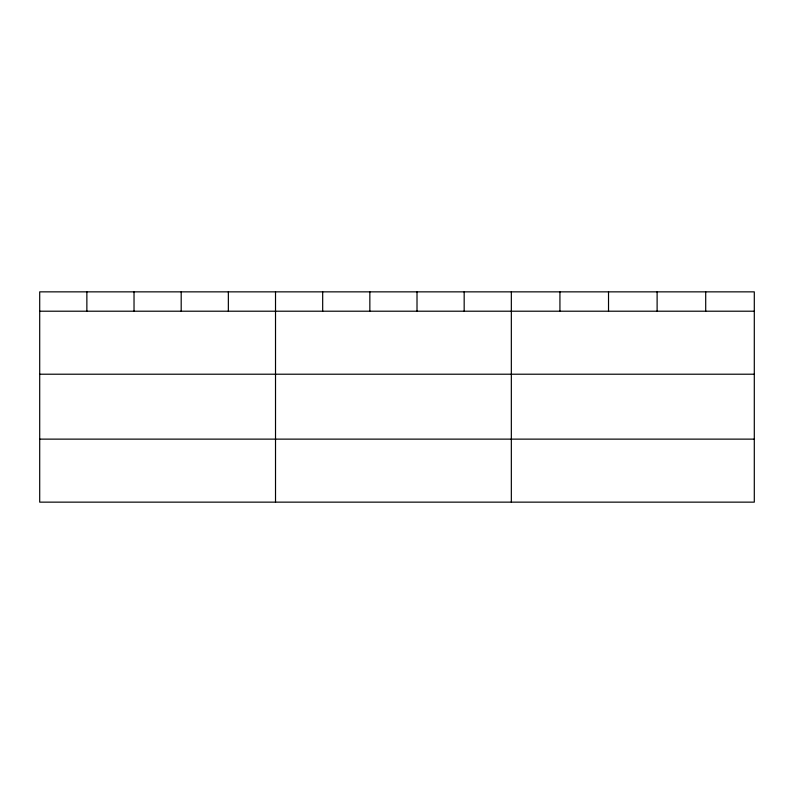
<?xml version="1.0" encoding="UTF-8"?>
<svg xmlns="http://www.w3.org/2000/svg" width="794" height="794" viewBox="0 0 794 794"><rect width="100%" height="100%" fill="white"/><g stroke="black" fill="none" stroke-linecap="round" stroke-linejoin="round"><path stroke-width="1.19" d="M754.3 374.212L754.3 291.855L39.7 291.855L39.7 502.145L754.3 502.145L754.3 374.212L39.7 374.212M39.7 311.208L754.3 311.208M39.7 439.132L754.3 439.132M705.707 291.855L705.707 311.208M657.114 291.855L657.114 311.208M608.522 291.855L608.522 311.208M559.929 291.855L559.929 311.208M511.336 291.855L511.336 502.145M464.172 291.855L464.172 311.208M417.009 291.855L417.009 311.208M369.845 291.855L369.845 311.208M322.682 291.855L322.682 311.208M275.518 291.855L275.518 502.145M228.354 291.855L228.354 311.208M181.191 291.855L181.191 311.208M134.027 291.855L134.027 311.208M86.864 291.855L86.864 311.208"/></g></svg>
